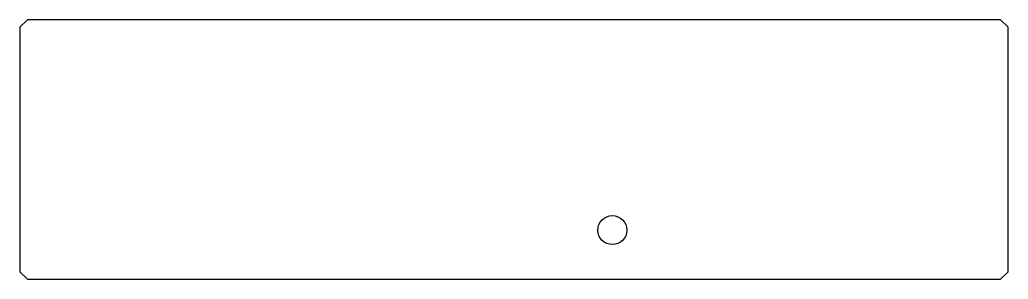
# Model space of a CAD drawing. Header units: millimetres. Extents: x 1.8 to 80.2, y -10.3 to 10.3.
import ezdxf

# ---------------------------------------------------------------- set-up
doc = ezdxf.new("R2010")
doc.units = ezdxf.units.MM

msp = doc.modelspace()

# ---------------------------------------------------------------- linework, layer by layer
for p, q in [((2.4, 10.3), (1.8, 9.7)), ((79.6, 10.3), (2.4, 10.3)), ((80.2, 9.7), (79.6, 10.3)), ((1.8, 9.7), (1.8, -9.7)), ((80.2, -9.7), (80.2, 9.7)), ((1.8, -9.7), (2.4, -10.3)), ((79.6, -10.3), (80.2, -9.7)), ((2.4, -10.3), (79.6, -10.3))]:
    msp.add_line(p, q)
msp.add_circle((48.8, -6.4), 1.15)

doc.saveas('drawing.dxf')
